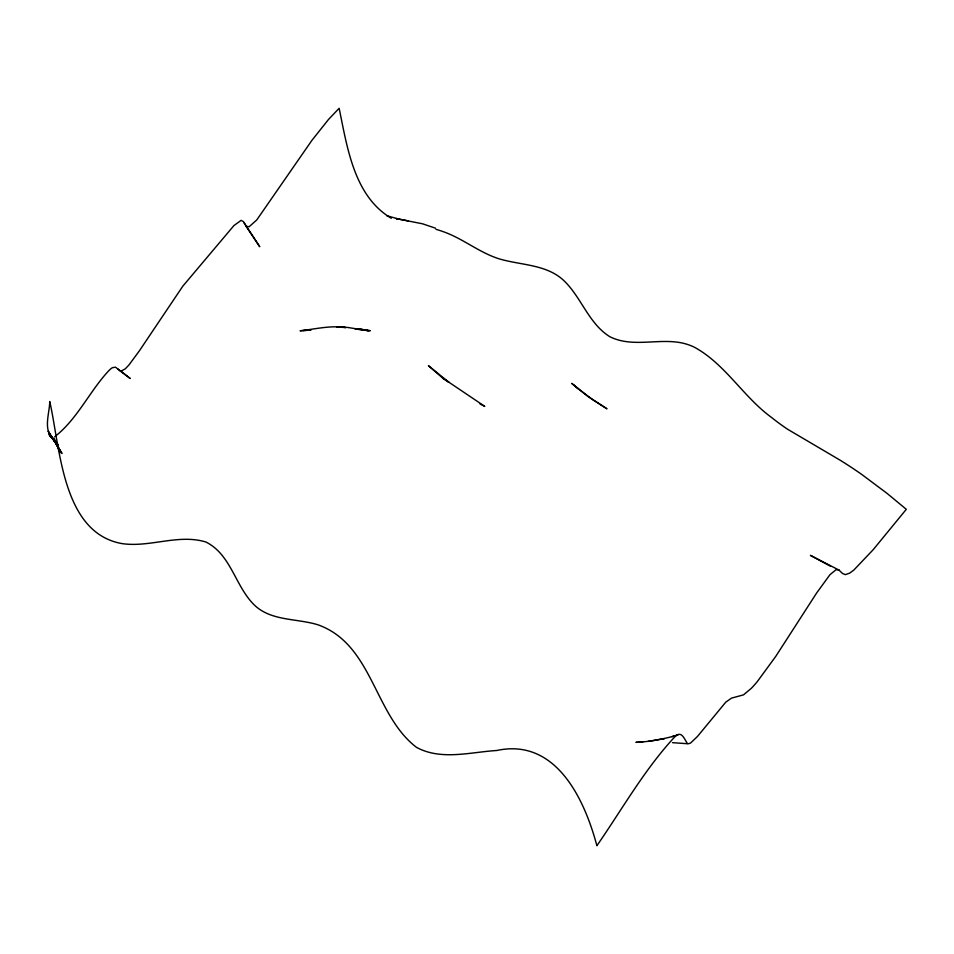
<?xml version="1.0" encoding="UTF-8"?>
<svg xmlns="http://www.w3.org/2000/svg" width="954" height="954" viewBox="0 0 954 954"><rect width="100%" height="100%" fill="white"/><g stroke="black" fill="none" stroke-linecap="round" stroke-linejoin="round"><path stroke-width="1.43" d="M54.724 436.741C76.821 419.569 88.853 392.726 107.456 372.132A29.848 4.782 -58.2 0 1 112.393 367.695L115.517 367.159L119.691 370.557L121.42 370.939L125.272 368.852L129.028 364.881L139.403 350.786L182.798 286.2L233.921 225.573L241.135 220.35L243.425 221.638L246.215 226.253L249.113 226.754L256.721 220.004L311.946 140.31L328.593 119.357L339.135 108.291C347.268 147.214 353.862 195.952 391.295 218.263M671.95 736.691L677.96 734.914C664.282 738.992 650.187 741.723 635.913 742.343L642.769 742.057M662.398 738.945L664.318 738.599L648.422 741.365M310.885 330.048L300.081 330.776C315.214 329.154 330.322 325.195 345.658 327.544L336.726 327.007L347.506 327.425L368.447 330.776L359.145 328.903M303.253 330.585L310.634 330.072M672.498 742.665L688.263 743.774L690.493 743.106L697.338 736.607L725.791 702.144L731.468 698.149L743.536 694.846L751.394 688.251A56.763 9.087 -58.2 0 0 757.416 681.454L775.769 656.364L816.779 592.78L829.98 574.666L836.145 569.669L838.948 570.027L842.549 573.521L845.411 574.642L849.787 573.08L853.866 570.027L873.208 549.671L906.3 509.305L887.125 493.433L861.891 474.543A368.077 289.563 43.7 0 0 840.355 460.329L787.587 429.24A186.567 146.773 43.7 0 1 771.547 417.458C743.214 396.876 725.422 364.106 694.345 347.196A50.455 39.686 43.7 0 0 682.17 342.999C658.32 337.954 632.419 348.043 609.773 336.679C588.976 323.668 581.69 298.292 564.768 281.49C548.741 265.415 524.748 265.307 504.046 260.168C481.925 254.968 464.515 239.096 443.276 231.679A92.824 73.029 43.7 0 0 435.966 229.33M355.15 329.07L370.271 330.716L360.803 329.225M408.109 220.863L396.089 218.573L422.515 223.796L435.501 228.185M399.416 219.265L386.668 215.676M480.077 404.007L484.799 406.38L442.596 377.987L448.905 382.28L428.37 365.644L444.361 379.537M839.162 570.17L810.411 555.359L830.529 566.247M687.405 743.536C683.863 738.277 681.251 729.25 673.858 737.859C643.902 770.415 621.996 809.481 596.882 845.709C584.397 798.76 555.717 737.692 496.688 750.512C470.286 752.122 441.249 760.743 416.528 747.376C374.051 714.987 372.799 644.379 318.04 624.834C296.277 618.025 269.517 621.531 252.691 603.333C234.982 584.587 230.343 554.071 205.837 541.991C178.386 533.668 150.136 547.644 122.207 543.637C62.034 533.107 60.293 447.581 49.751 401.527C49.62 412.748 43.681 427.368 51.325 436.992M120.085 370.748L130.185 378.476L117.879 368.983M578.529 388.958L592.458 399.511L606.971 408.813L587.521 396.184L571.708 383.365L578.529 388.958L573.831 385.118M49.966 435.93L58.146 444.874L49.191 434.678L57.013 444.29L48.582 432.973L56.179 443.503L48.189 431.232L61.974 453.484L54.831 441.177M245.738 225.716L259.75 246.752L244.224 223.021M61.02 452.888L54.306 439.651L60.233 452.16M53.913 438.089L59.518 451.254"/></g></svg>
